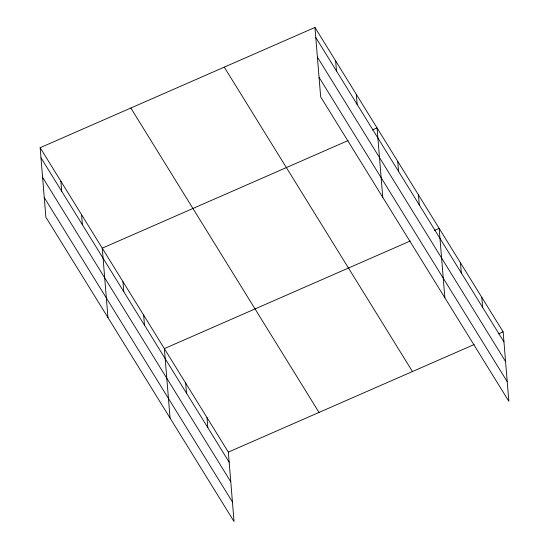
<?xml version="1.0" encoding="UTF-8"?>
<svg xmlns="http://www.w3.org/2000/svg" width="549" height="549" viewBox="0 0 549 549"><rect width="100%" height="100%" fill="white"/><g stroke="black" fill="none" stroke-linecap="round" stroke-linejoin="round"><path stroke-width="0.82" d="M40.159 147.708L228.336 452.115L234.046 521.55L45.869 217.15L40.159 147.708L314.954 27.45L503.131 331.85L508.841 401.292L320.664 96.885L314.954 27.45M348.128 140.558L102.258 248.162L107.968 317.603M372.366 129.955L377.053 127.903L382.763 197.338M410.227 241.011L164.357 348.615L170.066 418.057M434.458 230.408L439.152 228.357L444.862 297.791M228.336 452.115L474.206 344.511M498.437 333.902L503.131 331.85M315.785 37.51L503.955 341.91M317.397 57.103L505.567 361.503M319.058 77.292L507.228 381.692M224.273 67.136L412.45 371.536M130.84 108.023L319.017 412.423M40.99 157.769L229.159 462.169M42.596 177.368L230.772 481.768M44.256 197.551L232.433 501.958M481.802 297.352L482.633 307.413M460.481 262.854L461.304 272.915M418.455 194.868L419.278 204.928M397.751 161.385L398.581 171.446M356.356 94.421L357.179 104.475M335.659 60.932L336.482 70.993M207.007 417.611L207.838 427.671M185.679 383.113L186.509 393.173M143.653 315.133L144.483 325.193M122.955 281.644L123.786 291.704M81.561 214.68L82.384 224.74M60.857 181.197L61.687 191.251"/></g></svg>
